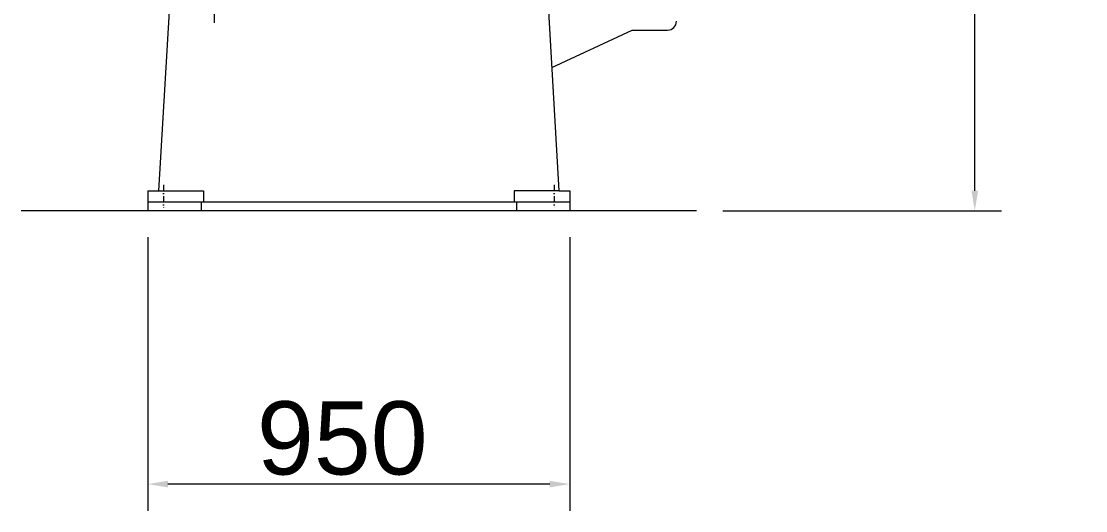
# Model space of a CAD drawing. Header units: millimetres. Extents: x 2 to 503272, y 1 to 383444.
# Drawn here: x 82544 to 143436, y 53672 to 81698 of the extents above; entities that cross this region are included whole.
import ezdxf

# ---------------------------------------------------------------- set-up
doc = ezdxf.new("R2010")
doc.units = ezdxf.units.MM
doc.header["$LTSCALE"] = 25.4
doc.linetypes.add('DASHDOT', pattern=[25.4, 12.7, -6.35, 0, -6.35])
doc.layers.get('Defpoints').update_dxf_attribs({"lineweight": 5})
doc.layers.add('EB0', color=7, linetype='Continuous', lineweight=5)
doc.styles.add('Roman', font='arial.ttf')
doc.styles.get("Standard").update_dxf_attribs({"font": 'arial.ttf'})
doc.dimstyles.new('ISO-25', dxfattribs={"dimscale": 30, "dimtxt": 38.1, "dimasz": 38.1, "dimexe": 50.8, "dimexo": 50.8, "dimgap": 15.875, "dimtad": 1, "dimtih": 1, "dimtoh": 1, "dimdec": 1, "dimlfac": 0.03937, "dimdsep": 46, "dimtxsty": 'Standard', "dimcen": 63.5, "dimclrd": 7, "dimclre": 7, "dimclrt": 7, "dimadec": 0, "dimazin": 0, "dimtfac": 1, "dimtdec": 1, "dimtmove": 0, "dimatfit": 3, "dimfxl": 25.4, "dimlwd": 5, "dimlwe": 5, "dimarcsym": 0})

# ---------------------------------------------------------------- blocks, each defined once
blk = doc.blocks.new('*D51')
at = {"color": 7, "linetype": 'Continuous', "lineweight": 5, "transparency": 16777216}
for p, q in [((118975, 129470), (138613, 129470)), ((137089, 128327), (137089, 102778)), ((137089, 71995), (137089, 97543)), ((122685, 70852), (138613, 70852))]:
    blk.add_line(p, q, dxfattribs=at)
at = {"color": 7, "transparency": 16777216}
for points in [[(136899, 128327), (137280, 128327), (137089, 129470)], [(136899, 71995), (137280, 71995), (137089, 70852)]]:
    blk.add_solid(points, dxfattribs=at)
at = {"layer": 'Defpoints', "color": 0, "transparency": 16777216}
for p in [(117451, 129470), (137089, 129470), (121161, 70852)]:
    blk.add_point(p, dxfattribs=at)
at = {"color": 7, "lineweight": 5, "transparency": 16777216, "insert": (137089, 100161), "char_height": 4191, "attachment_point": 5, "style": 'Roman'}
blk.add_mtext('2308', dxfattribs=at)
blk = doc.blocks.new('*D40')
at = {"color": 7, "linetype": 'Continuous', "lineweight": 5, "transparency": 16777216}
for p, q in [((89788, 69328), (89788, 53672)), ((113918, 69328), (113918, 53672)), ((112775, 55196), (90931, 55196))]:
    blk.add_line(p, q, dxfattribs=at)
at = {"color": 7, "transparency": 16777216}
for points in [[(90931, 55387), (90931, 55006), (89788, 55196)], [(112775, 55387), (112775, 55006), (113918, 55196)]]:
    blk.add_solid(points, dxfattribs=at)
at = {"layer": 'Defpoints', "color": 0, "transparency": 16777216}
for p in [(89788, 70852), (113918, 70852), (89788, 55196)]:
    blk.add_point(p, dxfattribs=at)
at = {"color": 7, "lineweight": 5, "transparency": 16777216, "insert": (100908, 57812), "char_height": 4191, "attachment_point": 5, "style": 'Roman'}
blk.add_mtext('950', dxfattribs=at)

msp = doc.modelspace()

# ---------------------------------------------------------------- linework, layer by layer
at = {"color": 7, "linetype": 'DASHDOT', "lineweight": 5, "ltscale": 2.5}
msp.add_line((93569.86, 87262.86), (93569.86, 81532.02), dxfattribs=at)
at = {"color": 7, "linetype": 'DASHDOT', "lineweight": 5}
for p, q in [((90676.74, 72325.64), (90676.74, 71011.26)), ((113028.74, 72325.64), (113028.74, 71032.13))]:
    msp.add_line(p, q, dxfattribs=at)
at = {"color": 7, "lineweight": 5}
for p, q in [((89787.74, 71359.97), (89787.74, 70851.97)), ((92835.74, 71359.97), (92835.74, 70851.97)), ((110869.74, 71359.97), (110869.74, 70851.97)), ((113917.74, 71359.97), (113917.74, 70851.97)), ((121161.32, 70851.56), (82544.17, 70851.56))]:
    msp.add_line(p, q, dxfattribs=at)
at = {"layer": 'EB0', "color": 7, "lineweight": 5}
for p, q in [((91005.11, 82281.97), (90402.72, 71994.97)), ((112700.37, 82281.97), (113302.77, 71994.97)), ((112889.85, 79046.31), (117487.44, 81190.21)), ((117487.44, 81190.21), (119516.16, 81190.21)), ((89787.74, 71994.97), (92962.74, 71994.97)), ((89787.74, 71994.97), (89787.74, 71359.97)), ((92962.74, 71994.97), (92962.74, 71359.97)), ((92962.74, 71994.97), (92962.74, 71359.97)), ((113302.77, 71994.97), (110742.74, 71994.97)), ((110742.74, 71994.97), (110742.74, 71359.97)), ((110742.74, 71994.97), (110742.74, 71359.97)), ((113302.77, 71994.97), (113917.74, 71994.97)), ((113917.74, 71994.97), (113917.74, 71359.97)), ((89787.74, 71359.97), (113917.74, 71359.97))]:
    msp.add_line(p, q, dxfattribs=at)
msp.add_arc((119516.16, 81698.21), 508, 270, 0, dxfattribs=at)

# ---------------------------------------------------------------- dimensions: what is measured, and where the dimension line sits
at = {"color": 7, "lineweight": 5}
dim = msp.add_linear_dim(base=(137089.21, 129469.51), p1=(121161.32, 70851.56), p2=(117451.32, 129469.51), angle=90, dimstyle='ISO-25', override={"dimscale": 30, "dimtxt": 139.7, "dimdec": 0, "dimpost": '\\X', "dimtxsty": 'Roman', "dimtofl": 1, "dimtmove": 1}, dxfattribs=at)
dim.commit()
dim.dimension.update_dxf_attribs({"geometry": '*D51', "text_midpoint": (137089.21, 100160.53), "dimtype": 160})
dim = msp.add_linear_dim(base=(89787.74, 55196.23), p1=(113917.74, 70851.97), p2=(89787.74, 70851.56), dimstyle='ISO-25', override={"dimscale": 30, "dimtxt": 139.7, "dimpost": '\\X', "dimtxsty": 'Roman', "dimtofl": 1, "dimtmove": 1}, dxfattribs=at)
dim.commit()
dim.dimension.update_dxf_attribs({"geometry": '*D40', "text_midpoint": (100907.93, 55196.23), "dimtype": 160})

doc.saveas('drawing.dxf')
